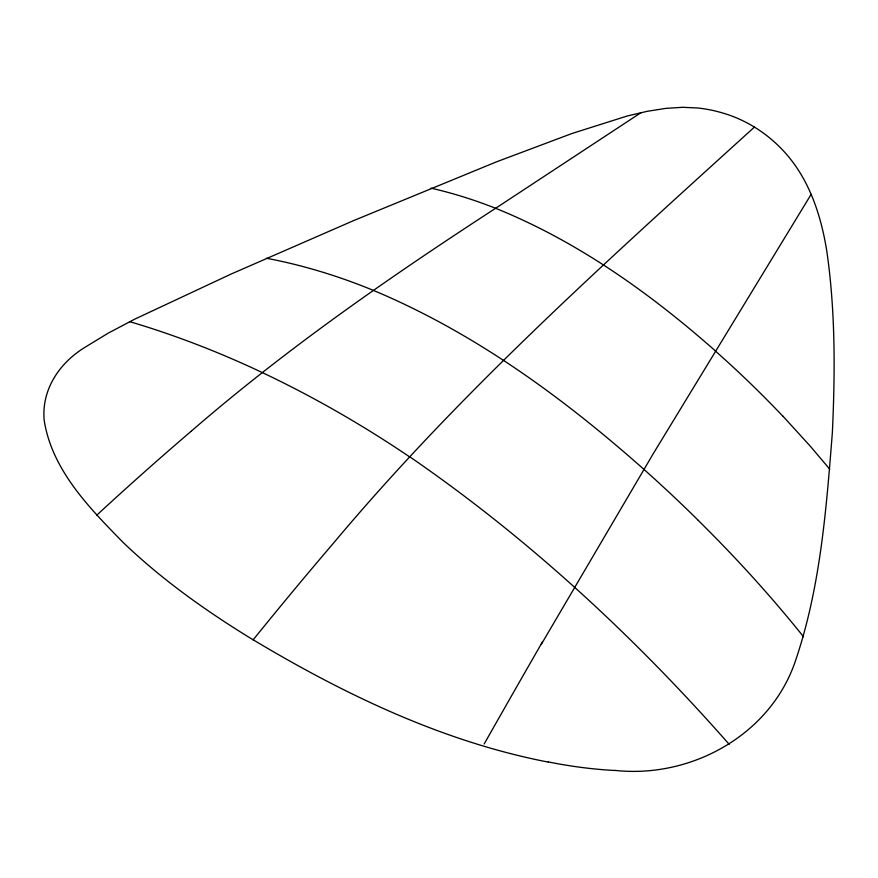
<?xml version="1.0" encoding="UTF-8"?>
<svg xmlns="http://www.w3.org/2000/svg" width="878" height="878" viewBox="0 0 878 878"><rect width="100%" height="100%" fill="white"/><g stroke="black" fill="none" stroke-linecap="round" stroke-linejoin="round"><path stroke-width="1.32" d="M541.199 644.496L653.254 453.706L811.14 194.367M754.432 127.069C608.07 259.976 459.842 392.115 332.674 544.108A982.954 154.462 -54.8 0 0 253.149 639.81M191.042 431.372C286.272 348.786 390.051 276.888 495.62 208.295L641.083 112.603M614.677 770.368C690.295 778.72 769.424 735.786 794.93 662.374C820.348 588.688 826.231 509.866 832.366 432.634C835.143 372.173 835.472 311.163 826.802 251.13C821.457 217.887 810.998 184.435 789.541 157.908A116.291 80.041 26.5 0 0 777.008 144.409C762.17 130.35 744.182 119.595 724.613 113.58A104.987 72.27 26.5 0 0 697.253 107.961L682.7 107.303L665.974 108.356L647.426 111.276L627.243 115.995L572.083 133.467L496.333 161.903L353.165 220.795L231.144 274.035L134.652 319.197L108.17 333.168L82.993 348.522A180.023 123.919 26.5 0 0 64.237 364.293C53.547 375.916 46.029 390.699 44.306 406.492A123.304 84.881 26.5 0 0 44.163 420.134C51.769 469.73 89.183 507.758 122.854 542.165C160.751 578.602 203.729 609.332 248.375 636.912C341.322 692.972 441.03 741.317 548.278 762.115M409.883 456.878C528.216 538.225 634.421 636.627 729.168 744.314M715.449 350.937C649.786 293.022 577.208 241.209 495.62 208.295A413.834 292.978 44.3 0 0 431.065 188.177M697.593 519.743C735.084 556.718 770.621 595.69 803.546 636.78M782.781 416.007L810.273 446.189L829.765 469.192M614.71 770.5A378.067 260.25 26.5 0 1 548.267 761.917M715.383 351.024A769.337 544.097 44.3 0 1 782.726 416.051M697.626 519.71A1051.032 743.556 44.3 0 0 643.892 469.335C562.82 397.46 473.802 332.411 373.359 290.388A517.647 366.653 44.4 0 0 266.44 258.264M409.817 457.01A860.736 609.343 44.3 0 0 262.467 372.656A810.01 573.488 44.3 0 0 129.626 321.633M484.184 743.951A943.883 33.452 -61.4 0 1 542.395 641.994M96.799 515.134A1223.482 294.075 -49.9 0 1 191.031 431.383"/></g></svg>
